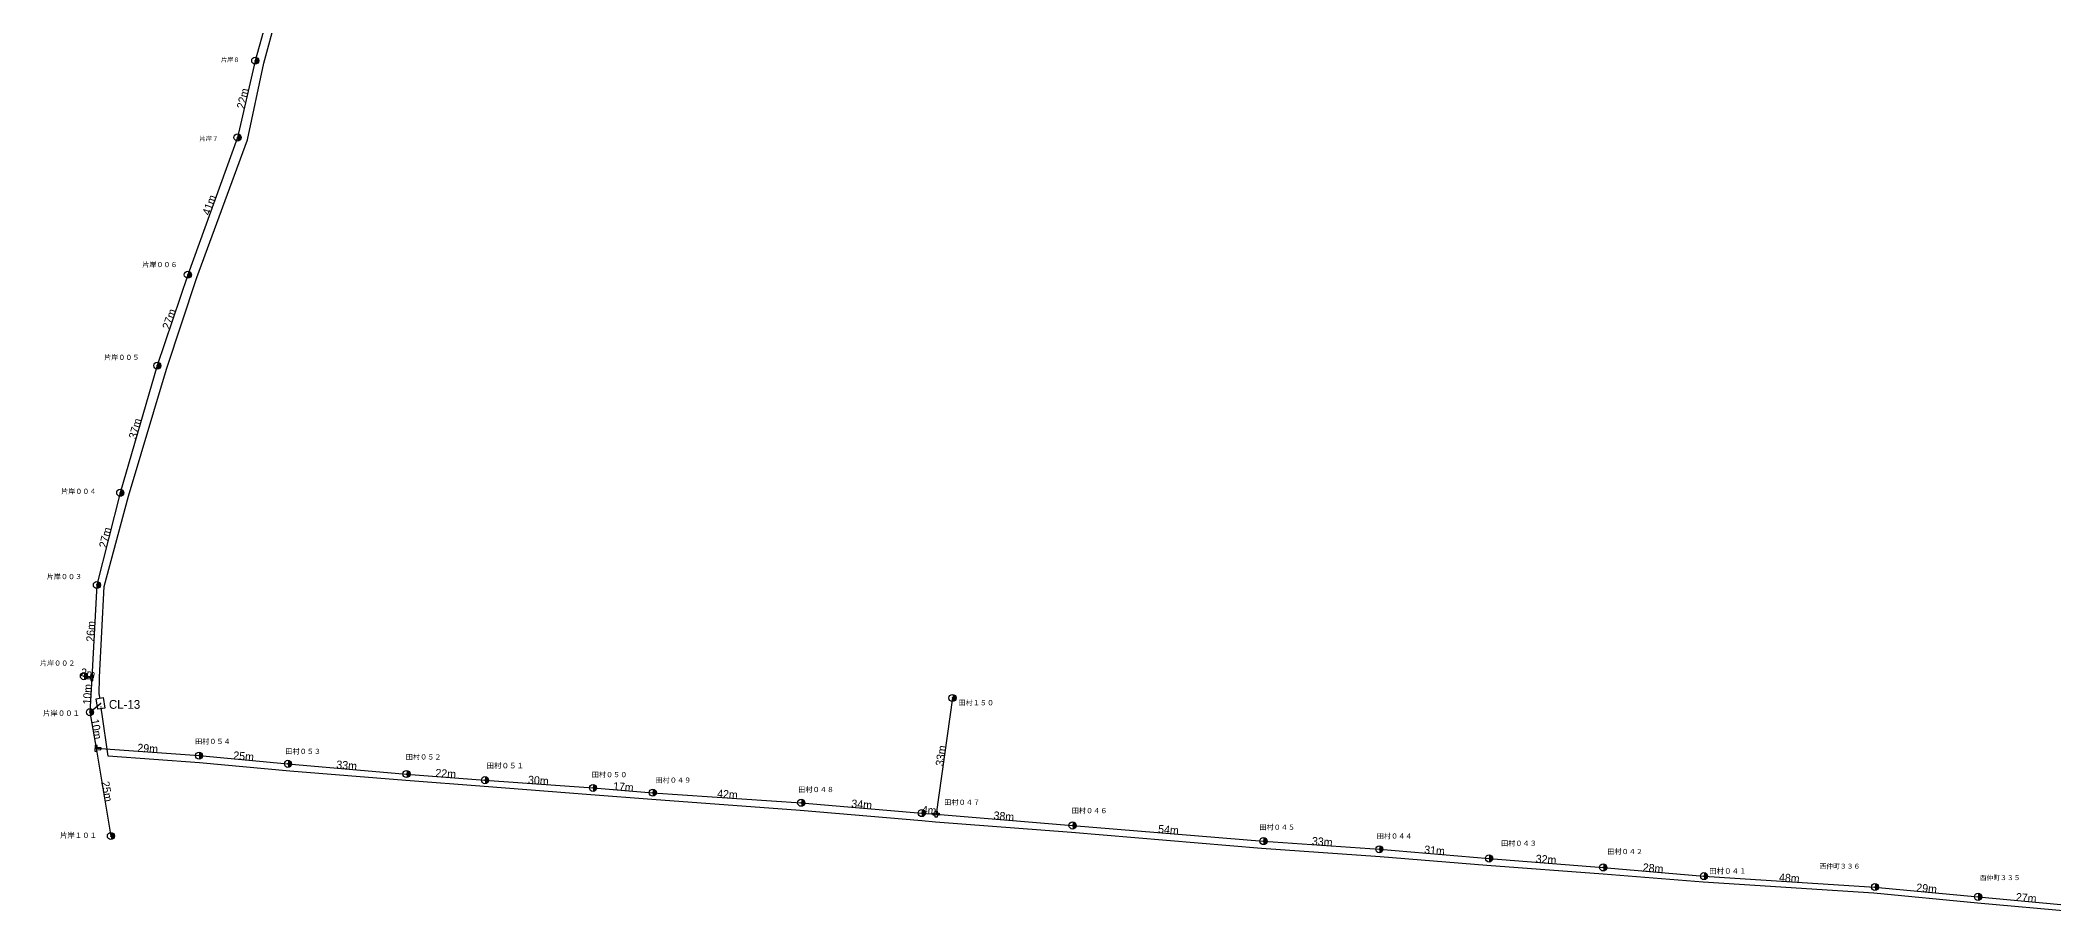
# Model space of a CAD drawing. Extents: x 11718 to 14317, y 5718 to 11395.
# Drawn here: x 12067 to 12633, y 7610 to 7855 of the extents above; entities that cross this region are included whole.
import ezdxf
from ezdxf.enums import TextEntityAlignment as Align

# ---------------------------------------------------------------- set-up
doc = ezdxf.new("R2010")
doc.units = 0
doc.layers.get('0').update_dxf_attribs({"lineweight": 25})
for name, color, linetype, lineweight in [('IN', 7, 'Continuous', 25), ('KAN', 3, 'Continuous', 25), ('KPLINK', 2, 'Continuous', 25), ('MESSEN', 9, 'Continuous', 25), ('POLE', 7, 'Continuous', 25), ('SPAN', 7, 'Continuous', 25)]:
    doc.layers.add(name, color=color, linetype=linetype, lineweight=lineweight)
doc.styles.add('MS PGothic', font='')
doc.styles.get("Standard").update_dxf_attribs({"font": 'txt.shx', "bigfont": 'extfont2'})
doc.styles.get('MS PGothic').set_extended_font_data('ＭＳ Ｐゴシック')

# ---------------------------------------------------------------- blocks, each defined once
blk = doc.blocks.new('T_CP')
at = {"transparency": 33554687}
h = blk.add_hatch(color=256, dxfattribs=at)
edge = h.paths.add_edge_path()
edge.add_spline(control_points=[(0, -1), (0.09, -1), (0.26, -0.98), (0.51, -0.88), (0.72, -0.72), (0.88, -0.51), (0.98, -0.26), (1.01, 0), (0.98, 0.26), (0.88, 0.51), (0.72, 0.72), (0.51, 0.88), (0.26, 0.98), (0.09, 1), (0, 1)], knot_values=[0, 0, 0, 0, 0.261052, 0.522105, 0.783157, 1.04421, 1.305262, 1.566314, 1.827367, 2.088419, 2.349471, 2.610524, 2.871576, 3.132629, 3.132629, 3.132629, 3.132629], weights=[1, 1, 1, 1, 1, 1, 1, 1, 1, 1, 1, 1, 1, 1, 1], degree=3, periodic=0)
edge.add_line((0, 1), (0, 0))
edge.add_line((0, 0), (0, -1))
blk.add_circle((0, 0), 1)
blk.add_point((0, 0))
at = {"layer": 'SPAN', "flags": 1}
for tag in ['V7', 'V8', 'V1', 'V2', 'V4', 'V3', 'V5', 'V6']:
    blk.add_attdef(tag, (0, 0), '', height=0.2, dxfattribs=at)
blk = doc.blocks.new('J_BUN')
blk.add_lwpolyline([(-0.84, -0.28), (-0.84, 0.28), (-0.28, 0.28), (-0.28, 0.84), (0.28, 0.84), (0.28, 0.28), (0.84, 0.28), (0.84, -0.28), (0.28, -0.28), (0.28, -0.84), (-0.28, -0.84), (-0.28, -0.28), (-0.84, -0.28)], close=True)
blk.add_point((0, 0))
at = {"layer": 'SPAN', "flags": 1}
for tag in ['V2', 'V7', 'V8', 'V4', 'V3', 'V5', 'V6', 'V1']:
    blk.add_attdef(tag, (0, 0), '', height=0.2, dxfattribs=at)
blk = doc.blocks.new('T_BUN')
blk.add_lwpolyline([(-0.84, 0.28), (-0.84, -0.28), (-0.28, -0.28), (-0.28, -1.4), (0.28, -1.4), (0.28, -0.28), (0.84, -0.28), (0.84, 0.28), (-0.84, 0.28)], close=True)
blk.add_point((0, 0))
at = {"layer": 'SPAN', "flags": 1}
for tag in ['V2', 'V7', 'V8', 'V4', 'V3', 'V5', 'V6', 'V1']:
    blk.add_attdef(tag, (0, 0), '', height=0.2, dxfattribs=at)
blk = doc.blocks.new('CL_CL1')
at = {"layer": 'IN', "transparency": 33554687}
h = blk.add_hatch(color=256, dxfattribs=at)
edge = h.paths.add_edge_path()
edge.add_spline(control_points=[(1.7, 0), (1.7, 0.02), (1.7, 0.05), (1.68, 0.1), (1.64, 0.14), (1.6, 0.18), (1.55, 0.2), (1.5, 0.2), (1.45, 0.2), (1.4, 0.18), (1.36, 0.14), (1.32, 0.1), (1.3, 0.05), (1.3, 0.02), (1.3, 0)], knot_values=[0, 0, 0, 0, 0.05221, 0.104421, 0.156631, 0.208842, 0.261052, 0.313263, 0.365473, 0.417684, 0.469894, 0.522105, 0.574315, 0.626526, 0.626526, 0.626526, 0.626526], weights=[1, 1, 1, 1, 1, 1, 1, 1, 1, 1, 1, 1, 1, 1, 1], degree=3, periodic=0)
edge.add_line((1.3, 0), (1.5, 0))
edge.add_line((1.5, 0), (1.7, 0))
h = blk.add_hatch(color=256, dxfattribs=at)
edge = h.paths.add_edge_path()
edge.add_spline(control_points=[(1.3, 0), (1.3, -0.02), (1.3, -0.05), (1.32, -0.1), (1.36, -0.14), (1.4, -0.18), (1.45, -0.2), (1.5, -0.2), (1.55, -0.2), (1.6, -0.18), (1.64, -0.14), (1.68, -0.1), (1.7, -0.05), (1.7, -0.02), (1.7, 0)], knot_values=[0, 0, 0, 0, 0.05221, 0.104421, 0.156631, 0.208842, 0.261052, 0.313263, 0.365473, 0.417684, 0.469894, 0.522105, 0.574315, 0.626526, 0.626526, 0.626526, 0.626526], weights=[1, 1, 1, 1, 1, 1, 1, 1, 1, 1, 1, 1, 1, 1, 1], degree=3, periodic=0)
edge.add_line((1.7, 0), (1.5, 0))
edge.add_line((1.5, 0), (1.3, 0))
for p, q in [((0, 0), (1, 0)), ((5, 0), (4, 0))]:
    blk.add_line(p, q)
blk.add_lwpolyline([(1, -1), (1, 1), (4, 1), (4, -1), (1, -1)], close=True)
blk.add_point((2.5, 0))
at = {"layer": 'SPAN', "flags": 1}
for tag in ['V8', 'V7', 'V6', 'V5', 'V4', 'V3', 'V2', 'V1']:
    blk.add_attdef(tag, (0, 0), '', height=0.2, dxfattribs=at)

msp = doc.modelspace()

# ---------------------------------------------------------------- linework, layer by layer
at = {"layer": 'KAN'}
for points in [[(12083.14, 7670.82), (12083.23, 7675.77), (12084.6, 7701.28), (12091.43, 7726.68), (12102.11, 7762.39), (12110.6, 7788.22), (12124.89, 7826.97), (12129.51, 7848.48), (12136.42, 7874.15)], [(12638.95, 7609.72), (12611.61, 7612.15), (12582.48, 7614.92), (12534.45, 7618.01), (12506.29, 7620.31), (12473.58, 7622.71), (12443.55, 7625.17), (12410.23, 7627.52), (12356.78, 7632.03), (12318.46, 7634.96), (12314.6, 7635.31), (12280.44, 7638.21), (12238.63, 7641.27), (12221.54, 7642.58), (12191.46, 7644.92), (12169.48, 7646.61), (12136.83, 7649.28), (12111.41, 7651.63), (12085.72, 7653.48), (12083.92, 7665.89)]]:
    msp.add_lwpolyline(points, dxfattribs=at)
at = {"layer": 'KPLINK'}
msp.add_line((12080.57, 7665.9), (12083.53, 7668.35), dxfattribs=at)
at = {"layer": 'MESSEN'}
for p, q in [((12134.3, 7875.14), (12127.08, 7849.23)), ((12127.08, 7849.23), (12122.1, 7827.62)), ((12122.1, 7827.62), (12108.12, 7788.99)), ((12108.12, 7788.99), (12099.52, 7763.4)), ((12099.52, 7763.4), (12089.1, 7727.64)), ((12089.1, 7727.64), (12082.53, 7701.68)), ((12082.53, 7701.68), (12081.1, 7675.59)), ((12078.87, 7676.03), (12081.1, 7675.59)), ((12081.1, 7675.59), (12080.57, 7665.9)), ((12080.57, 7665.9), (12082.29, 7655.72)), ((12323.26, 7669.88), (12318.7, 7637.16)), ((12082.29, 7655.72), (12086.47, 7631.03)), ((12082.29, 7655.72), (12111.27, 7653.65)), ((12111.27, 7653.65), (12136.28, 7651.34)), ((12136.28, 7651.34), (12169.64, 7648.48)), ((12169.64, 7648.48), (12191.71, 7646.76)), ((12191.71, 7646.76), (12222.11, 7644.56)), ((12222.11, 7644.56), (12238.92, 7643.22)), ((12238.92, 7643.22), (12280.69, 7640.4)), ((12280.69, 7640.4), (12314.62, 7637.49)), ((12314.62, 7637.49), (12318.7, 7637.16)), ((12318.7, 7637.16), (12357.03, 7634)), ((12357.03, 7634), (12410.76, 7629.6)), ((12410.76, 7629.6), (12443.36, 7627.3)), ((12443.36, 7627.3), (12474.23, 7624.71)), ((12474.23, 7624.71), (12506.34, 7622.19)), ((12506.34, 7622.19), (12534.7, 7619.76)), ((12534.7, 7619.76), (12582.81, 7616.68)), ((12582.81, 7616.68), (12611.83, 7613.92)), ((12611.83, 7613.92), (12639.11, 7611.34))]:
    msp.add_line(p, q, dxfattribs=at)

# ---------------------------------------------------------------- block references
at = {"layer": 'KAN', "rotation": 99.04520599590799}
msp.add_blockref('CL_CL1', (12083.92, 7665.89), dxfattribs=at)
at = {"layer": 'POLE'}
for name, p in [('T_CP', (12127.08, 7849.23)), ('T_CP', (12122.1, 7827.62)), ('T_CP', (12108.12, 7788.99)), ('T_CP', (12099.52, 7763.4)), ('T_CP', (12089.1, 7727.64)), ('T_CP', (12082.53, 7701.68)), ('T_CP', (12078.87, 7676.03)), ('T_CP', (12323.26, 7669.88)), ('T_CP', (12080.57, 7665.9)), ('T_CP', (12111.27, 7653.65)), ('T_CP', (12136.28, 7651.34)), ('T_CP', (12169.64, 7648.48)), ('T_CP', (12191.71, 7646.76)), ('T_CP', (12222.11, 7644.56)), ('T_CP', (12238.92, 7643.22)), ('T_CP', (12280.69, 7640.4)), ('T_CP', (12314.62, 7637.49)), ('J_BUN', (12318.7, 7637.16)), ('T_CP', (12086.47, 7631.03)), ('T_CP', (12357.03, 7634)), ('T_CP', (12410.76, 7629.6)), ('T_CP', (12443.36, 7627.3)), ('T_CP', (12474.23, 7624.71)), ('T_CP', (12506.34, 7622.19)), ('T_CP', (12534.7, 7619.76)), ('T_CP', (12582.81, 7616.68)), ('T_CP', (12611.83, 7613.92))]:
    msp.add_blockref(name, p, dxfattribs=at)
for p, rotation in [((12081.1, 7675.59), 269.7138197015465), ((12082.29, 7655.72), 85.50838162614083)]:
    msp.add_blockref('T_BUN', p, dxfattribs=dict(at, rotation=rotation))

# ---------------------------------------------------------------- texts
at = {"layer": 'KAN', "style": 'MS PGothic'}
msp.add_text('CL-13', height=2.471, dxfattribs=at).set_placement((12085.91, 7666.09), align=Align.BOTTOM_LEFT)
at = {"layer": 'POLE', "style": 'MS PGothic'}
for s, height, p in [('片岸８', 1.254, (12117.41, 7848.48)), ('片岸７', 1.268, (12111.38, 7826.26)), ('片岸００６', 1.417, (12095.29, 7790.7)), ('片岸００５', 1.417, (12084.58, 7764.59)), ('片岸００４', 1.413, (12072.49, 7726.89)), ('片岸００３', 1.422, (12068.41, 7702.89)), ('片岸００２', 1.417, (12066.52, 7678.55)), ('片岸００１', 1.486, (12067.37, 7664.4)), ('田村１５０', 1.427, (12324.96, 7667.39)), ('田村０５４', 1.429, (12110.15, 7656.5)), ('田村０５３', 1.437, (12135.54, 7653.69)), ('田村０５２', 1.433, (12169.44, 7652.13)), ('田村０５１', 1.503, (12192.18, 7649.63)), ('田村０５０', 1.427, (12221.77, 7647.15)), ('田村０４９', 1.436, (12239.69, 7645.59)), ('田村０４８', 1.436, (12279.87, 7642.95)), ('田村０４７', 1.446, (12320.91, 7639.36)), ('田村０４６', 1.433, (12356.8, 7637.02)), ('片岸１０１', 1.486, (12072.14, 7630.02)), ('田村０４５', 1.433, (12409.61, 7632.35)), ('田村０４４', 1.429, (12442.63, 7629.86)), ('田村０４３', 1.437, (12477.59, 7627.83)), ('田村０４２', 1.433, (12507.5, 7625.5)), ('田村０４１', 1.503, (12536.14, 7619.96)), ('西仲町３３６', 1.361, (12567.22, 7621.44)), ('西仲町３３５', 1.361, (12612.31, 7618.21))]:
    msp.add_text(s, height=height, dxfattribs=at).set_placement(p, align=Align.BOTTOM_LEFT)
at = {"layer": 'SPAN', "style": 'MS PGothic'}
for s, height, rotation, p in [('22m', 2.285, 77, (12123.59, 7838.57)), ('41m', 2.263, 70, (12114.15, 7808.61)), ('27m', 2.285, 71, (12102.87, 7776.52)), ('37m', 2.285, 74, (12093.31, 7745.68)), ('27m', 2.285, 76, (12084.87, 7715.01)), ('26m', 2.285, 87, (12080.81, 7688.62)), ('2m', 2.253, 349, (12080.04, 7676.82)), ('10m', 2.252, 87, (12079.85, 7670.94)), ('10m', 2.252, 280, (12082.39, 7661.13)), ('29m', 2.285, 356, (12096.83, 7655.69)), ('25m', 2.285, 355, (12123.81, 7653.5)), ('33m', 2.285, 82, (12319.98, 7653.64)), ('33m', 2.285, 355, (12152.8, 7650.93)), ('22m', 2.285, 356, (12180.68, 7648.62)), ('30m', 2.285, 356, (12206.74, 7646.67)), ('25m', 2.285, 280, (12085.36, 7643.57)), ('17m', 2.252, 355, (12230.66, 7644.88)), ('42m', 2.263, 356, (12259.94, 7642.8)), ('34m', 2.285, 355, (12297.71, 7639.94)), ('4m', 2.222, 355, (12316.7, 7638.32)), ('38m', 2.285, 355, (12337.71, 7636.6)), ('54m', 2.285, 355, (12384.03, 7632.8)), ('33m', 2.285, 356, (12427.29, 7629.44)), ('31m', 2.285, 355, (12458.89, 7627)), ('32m', 2.285, 356, (12490.26, 7624.46)), ('28m', 2.285, 355, (12520.38, 7621.99)), ('48m', 2.263, 356, (12558.71, 7619.22)), ('29m', 2.285, 355, (12597.34, 7616.3)), ('27m', 2.285, 355, (12625.36, 7613.64))]:
    msp.add_text(s, height=height, rotation=rotation, dxfattribs=at).set_placement(p, align=Align.MIDDLE_CENTER)

doc.saveas('drawing.dxf')
